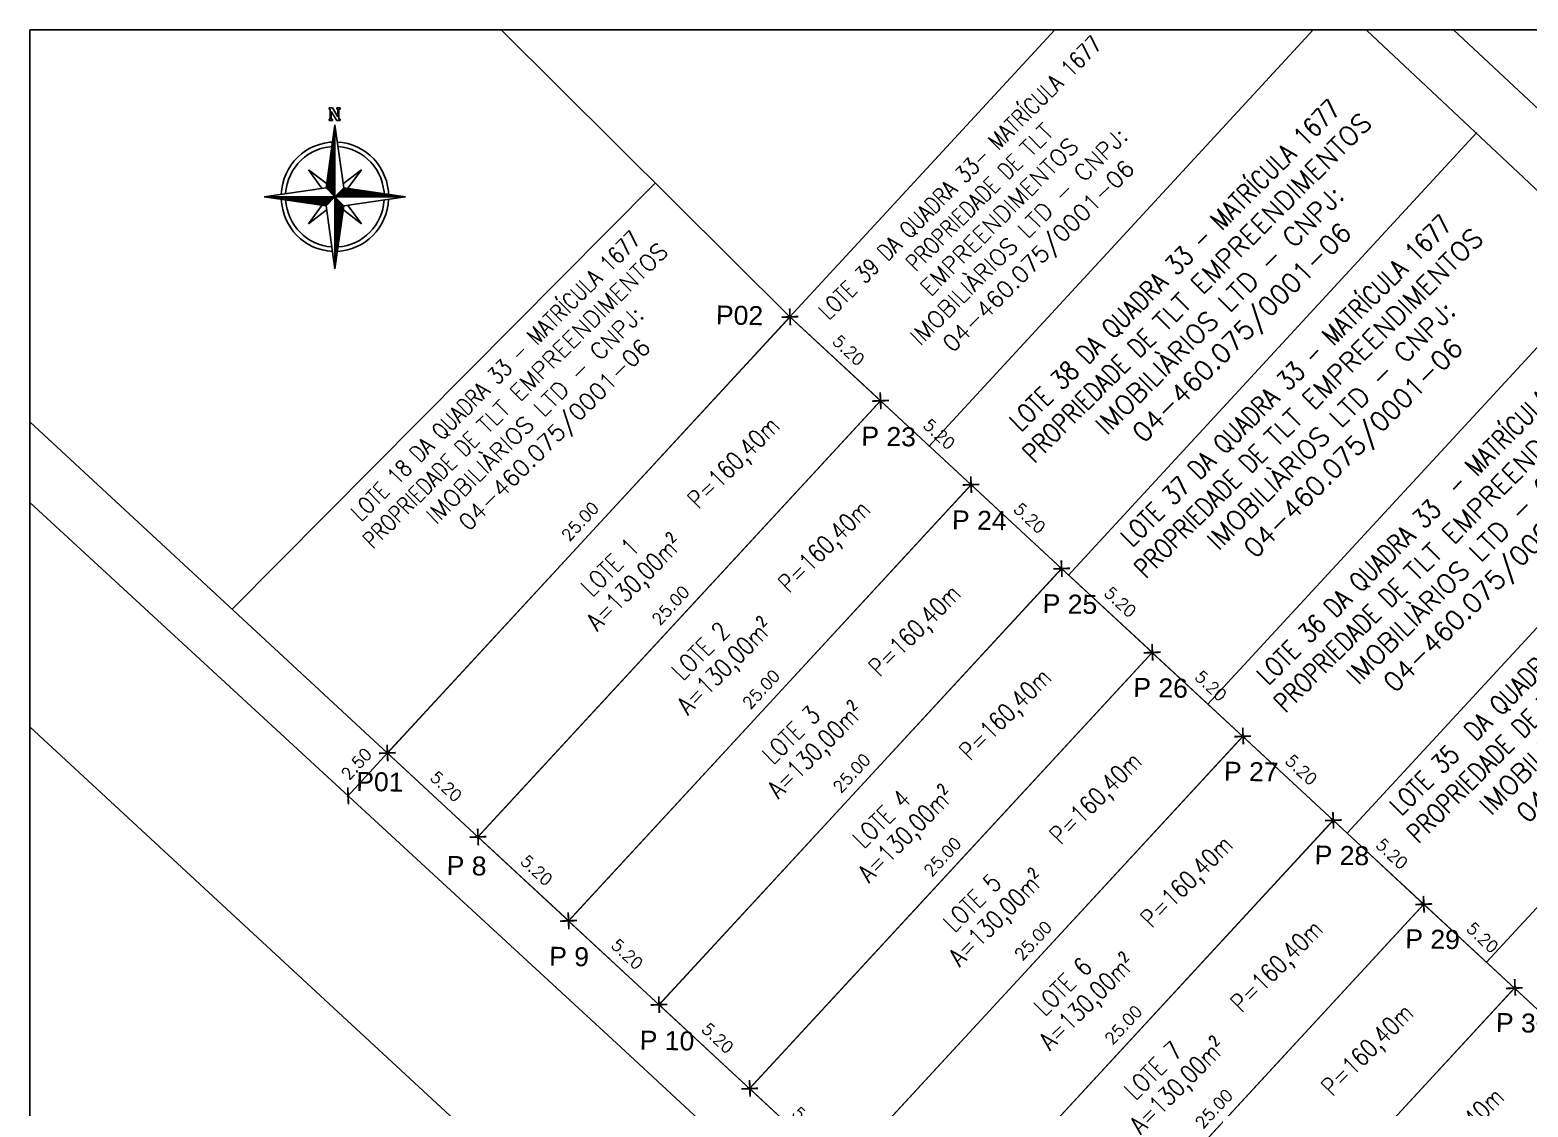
# Model space of a CAD drawing. Header units: millimetres. Extents: x 3076 to 3201, y 1450 to 1555.
# Drawn here: x 3075.7 to 3138.8, y 1510.1 to 1555.5 of the extents above; entities that cross this region are included whole.
import ezdxf
from ezdxf.enums import TextEntityAlignment as Align

# ---------------------------------------------------------------- set-up
doc = ezdxf.new("R2010")
doc.units = ezdxf.units.MM
doc.layers.get('Defpoints').update_dxf_attribs({"color": 250, "true_color": 0x323232})
for name, color, linetype in [('AMARELO', 2, 'Continuous'), ('CINZA', 8, 'Continuous'), ('COD_PONTO', 7, 'Continuous'), ('cotas', 4, 'Continuous'), ('MAGENTA', 6, 'Continuous'), ('MEIO FIO', 8, 'Continuous'), ('QD_LOTE', 1, 'Continuous')]:
    doc.layers.add(name, color=color, linetype=linetype)
doc.layers.add('PONTOS', color=7, linetype='Continuous', lineweight=0)
doc.styles.add('arcad1', font='romans.shx')
doc.styles.add('COTA250', font='ROMANS.SHX', dxfattribs={"height": 0.5})
doc.styles.get("Standard").update_dxf_attribs({"font": 'arial.ttf'})
doc.dimstyles.new('COTA250', dxfattribs={"dimtxt": 0.5, "dimasz": 0.5, "dimexe": 0.05, "dimexo": 0.95, "dimgap": 0.4, "dimtad": 1, "dimzin": 4, "dimdsep": 46, "dimtxsty": 'COTA250', "dimblk": 'ARCHTICK', "dimcen": -0.1, "dimdle": 0.05, "dimse1": 1, "dimse2": 1, "dimclrd": 8, "dimclre": 3, "dimclrt": 2, "dimadec": 0, "dimazin": 0, "dimtfac": 1, "dimtix": 1, "dimtmove": 2, "dimatfit": 3, "dimldrblk": 'ARCHTICK', "dimfxl": 1, "dimtvp": 0.125, "dimtolj": 1, "dimtzin": 4, "dimarcsym": 0})

# ---------------------------------------------------------------- blocks, each defined once
blk = doc.blocks.new('_ArchTick')
at = {"color": 0, "linetype": 'ByBlock', "const_width": 0.15}
blk.add_lwpolyline([(-0.5, -0.5), (0.5, 0.5)], dxfattribs=at)
blk = doc.blocks.new('*D119')
at = {"layer": 'cotas', "color": 8, "lineweight": -2, "transparency": 16777216}
blk.add_line((3090.751, 1525.087), (3094.639, 1521.485), dxfattribs=at)
at = {"layer": 'Defpoints', "color": 0, "transparency": 16777216}
for p in [(3090.787, 1525.053), (3094.603, 1521.519), (3094.603, 1521.519)]:
    blk.add_point(p, dxfattribs=at)
at = {"layer": 'cotas', "color": 8, "lineweight": -2, "transparency": 16777216, "xscale": 0.5, "yscale": 0.5, "zscale": 0.5}
for p, rotation in [((3090.787, 1525.053), 137.1981302865705), ((3094.603, 1521.519), 317.1981302865705)]:
    blk.add_blockref('_ArchTick', p, dxfattribs=dict(at, rotation=rotation))
at = {"layer": 'cotas', "color": 2, "transparency": 16777216, "insert": (3093.137, 1523.763), "char_height": 0.5, "attachment_point": 5, "rotation": 317.19813, "style": 'COTA250'}
blk.add_mtext('\\A1; 5.20', dxfattribs=at)
blk = doc.blocks.new('*D156')
at = {"layer": 'cotas', "color": 8, "lineweight": -2, "transparency": 16777216}
blk.add_line((3090.753, 1525.016), (3107.784, 1543.455), dxfattribs=at)
at = {"layer": 'Defpoints', "color": 0, "transparency": 16777216}
for p in [(3107.75, 1543.418), (3107.75, 1543.418), (3090.787, 1525.053)]:
    blk.add_point(p, dxfattribs=at)
at = {"layer": 'cotas', "color": 8, "lineweight": -2, "transparency": 16777216, "xscale": 0.5, "yscale": 0.5, "zscale": 0.5}
for p, rotation in [((3107.75, 1543.418), 47.27407747651922), ((3090.787, 1525.053), 227.2740774765193)]:
    blk.add_blockref('_ArchTick', p, dxfattribs=dict(at, rotation=rotation))
at = {"layer": 'cotas', "color": 2, "transparency": 16777216, "insert": (3098.791, 1534.676), "char_height": 0.5, "attachment_point": 5, "rotation": 47.27408, "style": 'COTA250'}
blk.add_mtext('\\A1; 25.00', dxfattribs=at)
blk = doc.blocks.new('*D157')
at = {"layer": 'cotas', "color": 8, "lineweight": -2, "transparency": 16777216}
blk.add_line((3094.569, 1521.483), (3111.599, 1539.921), dxfattribs=at)
at = {"layer": 'Defpoints', "color": 0, "transparency": 16777216}
for p in [(3111.565, 1539.885), (3111.565, 1539.885), (3094.603, 1521.519)]:
    blk.add_point(p, dxfattribs=at)
at = {"layer": 'cotas', "color": 8, "lineweight": -2, "transparency": 16777216, "xscale": 0.5, "yscale": 0.5, "zscale": 0.5}
for p, rotation in [((3111.565, 1539.885), 47.27451773827474), ((3094.603, 1521.519), 227.2745177382747)]:
    blk.add_blockref('_ArchTick', p, dxfattribs=dict(at, rotation=rotation))
at = {"layer": 'cotas', "color": 2, "transparency": 16777216, "insert": (3102.606, 1531.143), "char_height": 0.5, "attachment_point": 5, "rotation": 47.27452, "style": 'COTA250'}
blk.add_mtext('\\A1; 25.00', dxfattribs=at)
blk = doc.blocks.new('*D158')
at = {"layer": 'cotas', "color": 8, "lineweight": -2, "transparency": 16777216}
blk.add_line((3098.384, 1517.949), (3115.414, 1536.388), dxfattribs=at)
at = {"layer": 'Defpoints', "color": 0, "transparency": 16777216}
for p in [(3115.38, 1536.351), (3115.38, 1536.351), (3098.418, 1517.986, -0.281)]:
    blk.add_point(p, dxfattribs=at)
at = {"layer": 'cotas', "color": 8, "lineweight": -2, "transparency": 16777216, "xscale": 0.5, "yscale": 0.5, "zscale": 0.5}
for p, rotation in [((3115.38, 1536.351), 47.27451773905912), ((3098.418, 1517.986), 227.2745177390592)]:
    blk.add_blockref('_ArchTick', p, dxfattribs=dict(at, rotation=rotation))
at = {"layer": 'cotas', "color": 2, "transparency": 16777216, "insert": (3106.421, 1527.61), "char_height": 0.5, "attachment_point": 5, "rotation": 47.27452, "style": 'COTA250'}
blk.add_mtext('\\A1; 25.00', dxfattribs=at)
blk = doc.blocks.new('*D106')
at = {"layer": 'cotas', "color": 8, "lineweight": -2, "transparency": 16777216}
blk.add_line((3094.566, 1521.553), (3098.455, 1517.952), dxfattribs=at)
at = {"layer": 'Defpoints', "color": 0, "transparency": 16777216}
for p in [(3094.603, 1521.519), (3098.418, 1517.986, -0.281), (3098.418, 1517.986)]:
    blk.add_point(p, dxfattribs=at)
at = {"layer": 'cotas', "color": 8, "lineweight": -2, "transparency": 16777216, "xscale": 0.5, "yscale": 0.5, "zscale": 0.5}
for p, rotation in [((3094.603, 1521.519), 137.1981302917409), ((3098.418, 1517.986), 317.1981302917409)]:
    blk.add_blockref('_ArchTick', p, dxfattribs=dict(at, rotation=rotation))
at = {"layer": 'cotas', "color": 2, "transparency": 16777216, "insert": (3096.952, 1520.23), "char_height": 0.5, "attachment_point": 5, "rotation": 317.19813, "style": 'COTA250'}
blk.add_mtext('\\A1; 5.20', dxfattribs=at)
blk = doc.blocks.new('*D159')
at = {"layer": 'cotas', "color": 8, "lineweight": -2, "transparency": 16777216}
blk.add_line((3098.381, 1518.02), (3102.27, 1514.419), dxfattribs=at)
at = {"layer": 'Defpoints', "color": 0, "transparency": 16777216}
for p in [(3098.418, 1517.986, -0.281), (3102.233, 1514.453), (3102.243, 1514.463)]:
    blk.add_point(p, dxfattribs=at)
at = {"layer": 'cotas', "color": 8, "lineweight": -2, "transparency": 16777216, "xscale": 0.5, "yscale": 0.5, "zscale": 0.5}
for p, rotation in [((3098.418, 1517.986), 137.1981302917409), ((3102.233, 1514.453), 317.1981302917409)]:
    blk.add_blockref('_ArchTick', p, dxfattribs=dict(at, rotation=rotation))
at = {"layer": 'cotas', "color": 2, "transparency": 16777216, "insert": (3100.767, 1516.696), "char_height": 0.5, "attachment_point": 5, "rotation": 317.19813, "style": 'COTA250'}
blk.add_mtext('\\A1; 5.20', dxfattribs=at)
blk = doc.blocks.new('*D160')
at = {"layer": 'cotas', "color": 8, "lineweight": -2, "transparency": 16777216}
blk.add_line((3102.196, 1514.487), (3106.085, 1510.886), dxfattribs=at)
at = {"layer": 'Defpoints', "color": 0, "transparency": 16777216}
for p in [(3102.243, 1514.463), (3106.048, 1510.92), (3106.063, 1510.935)]:
    blk.add_point(p, dxfattribs=at)
at = {"layer": 'cotas', "color": 8, "lineweight": -2, "transparency": 16777216, "xscale": 0.5, "yscale": 0.5, "zscale": 0.5}
for p, rotation in [((3102.233, 1514.453), 137.1981302917409), ((3106.048, 1510.92), 317.1981302917409)]:
    blk.add_blockref('_ArchTick', p, dxfattribs=dict(at, rotation=rotation))
at = {"layer": 'cotas', "color": 2, "transparency": 16777216, "insert": (3104.582, 1513.163), "char_height": 0.5, "attachment_point": 5, "rotation": 317.19813, "style": 'COTA250'}
blk.add_mtext('\\A1; 5.20', dxfattribs=at)
blk = doc.blocks.new('*D161')
at = {"layer": 'cotas', "color": 8, "lineweight": -2, "transparency": 16777216}
blk.add_line((3106.012, 1510.954), (3109.9, 1507.353), dxfattribs=at)
at = {"layer": 'Defpoints', "color": 0, "transparency": 16777216}
for p in [(3106.063, 1510.935), (3109.864, 1507.387), (3109.883, 1507.407)]:
    blk.add_point(p, dxfattribs=at)
at = {"layer": 'cotas', "color": 8, "lineweight": -2, "transparency": 16777216, "xscale": 0.5, "yscale": 0.5, "zscale": 0.5}
for p, rotation in [((3106.048, 1510.92), 137.1981302917409), ((3109.864, 1507.387), 317.1981302917409)]:
    blk.add_blockref('_ArchTick', p, dxfattribs=dict(at, rotation=rotation))
at = {"layer": 'cotas', "color": 2, "transparency": 16777216, "insert": (3108.398, 1509.63), "char_height": 0.5, "attachment_point": 5, "rotation": 317.19813, "style": 'COTA250'}
blk.add_mtext('\\A1; 5.20', dxfattribs=at)
blk = doc.blocks.new('*D107')
at = {"layer": 'cotas', "color": 8, "lineweight": -2, "transparency": 16777216}
blk.add_line((3102.199, 1514.416), (3119.229, 1532.855), dxfattribs=at)
at = {"layer": 'Defpoints', "color": 0, "transparency": 16777216}
for p in [(3119.195, 1532.818), (3119.195, 1532.818), (3102.233, 1514.453, -0.281)]:
    blk.add_point(p, dxfattribs=at)
at = {"layer": 'cotas', "color": 8, "lineweight": -2, "transparency": 16777216, "xscale": 0.5, "yscale": 0.5, "zscale": 0.5}
for p, rotation in [((3119.195, 1532.818), 47.27451773905912), ((3102.233, 1514.453), 227.2745177390592)]:
    blk.add_blockref('_ArchTick', p, dxfattribs=dict(at, rotation=rotation))
at = {"layer": 'cotas', "color": 2, "transparency": 16777216, "insert": (3110.237, 1524.077), "char_height": 0.5, "attachment_point": 5, "rotation": 47.27452, "style": 'COTA250'}
blk.add_mtext('\\A1; 25.00', dxfattribs=at)
blk = doc.blocks.new('*D108')
at = {"layer": 'cotas', "color": 8, "lineweight": -2, "transparency": 16777216}
blk.add_line((3106.024, 1510.893), (3123.054, 1529.332), dxfattribs=at)
at = {"layer": 'Defpoints', "color": 0, "transparency": 16777216}
for p in [(3123.02, 1529.295), (3123.02, 1529.295), (3106.058, 1510.93, -0.281)]:
    blk.add_point(p, dxfattribs=at)
at = {"layer": 'cotas', "color": 8, "lineweight": -2, "transparency": 16777216, "xscale": 0.5, "yscale": 0.5, "zscale": 0.5}
for p, rotation in [((3123.02, 1529.295), 47.27451773905912), ((3106.058, 1510.93), 227.2745177390592)]:
    blk.add_blockref('_ArchTick', p, dxfattribs=dict(at, rotation=rotation))
at = {"layer": 'cotas', "color": 2, "transparency": 16777216, "insert": (3114.061, 1520.554), "char_height": 0.5, "attachment_point": 5, "rotation": 47.27452, "style": 'COTA250'}
blk.add_mtext('\\A1; 25.00', dxfattribs=at)
blk = doc.blocks.new('*D109')
at = {"layer": 'cotas', "color": 8, "lineweight": -2, "transparency": 16777216}
blk.add_line((3109.844, 1507.365), (3126.874, 1525.804), dxfattribs=at)
at = {"layer": 'Defpoints', "color": 0, "transparency": 16777216}
for p in [(3126.84, 1525.767), (3126.84, 1525.767), (3109.878, 1507.402, -0.281)]:
    blk.add_point(p, dxfattribs=at)
at = {"layer": 'cotas', "color": 8, "lineweight": -2, "transparency": 16777216, "xscale": 0.5, "yscale": 0.5, "zscale": 0.5}
for p, rotation in [((3126.84, 1525.767), 47.27451773905912), ((3109.878, 1507.402), 227.2745177390592)]:
    blk.add_blockref('_ArchTick', p, dxfattribs=dict(at, rotation=rotation))
at = {"layer": 'cotas', "color": 2, "transparency": 16777216, "insert": (3117.881, 1517.025), "char_height": 0.5, "attachment_point": 5, "rotation": 47.27452, "style": 'COTA250'}
blk.add_mtext('\\A1; 25.00', dxfattribs=at)
blk = doc.blocks.new('*D110')
at = {"layer": 'cotas', "color": 8, "lineweight": -2, "transparency": 16777216}
blk.add_line((3113.645, 1503.817), (3130.675, 1522.255), dxfattribs=at)
at = {"layer": 'Defpoints', "color": 0, "transparency": 16777216}
for p in [(3130.641, 1522.219), (3130.641, 1522.219), (3113.679, 1503.853, -0.281)]:
    blk.add_point(p, dxfattribs=at)
at = {"layer": 'cotas', "color": 8, "lineweight": -2, "transparency": 16777216, "xscale": 0.5, "yscale": 0.5, "zscale": 0.5}
for p, rotation in [((3130.641, 1522.219), 47.27451773905912), ((3113.679, 1503.853), 227.2745177390592)]:
    blk.add_blockref('_ArchTick', p, dxfattribs=dict(at, rotation=rotation))
at = {"layer": 'cotas', "color": 2, "transparency": 16777216, "insert": (3121.683, 1513.477), "char_height": 0.5, "attachment_point": 5, "rotation": 47.27452, "style": 'COTA250'}
blk.add_mtext('\\A1; 25.00', dxfattribs=at)
blk = doc.blocks.new('*D111')
at = {"layer": 'cotas', "color": 8, "lineweight": -2, "transparency": 16777216}
blk.add_line((3117.46, 1500.283), (3134.49, 1518.722), dxfattribs=at)
at = {"layer": 'Defpoints', "color": 0, "transparency": 16777216}
for p in [(3134.456, 1518.685), (3134.456, 1518.685), (3117.494, 1500.32, -0.281)]:
    blk.add_point(p, dxfattribs=at)
at = {"layer": 'cotas', "color": 8, "lineweight": -2, "transparency": 16777216, "xscale": 0.5, "yscale": 0.5, "zscale": 0.5}
for p, rotation in [((3134.456, 1518.685), 47.27451773905912), ((3117.494, 1500.32), 227.2745177390592)]:
    blk.add_blockref('_ArchTick', p, dxfattribs=dict(at, rotation=rotation))
at = {"layer": 'cotas', "color": 2, "transparency": 16777216, "insert": (3125.498, 1509.944), "char_height": 0.5, "attachment_point": 5, "rotation": 47.27452, "style": 'COTA250'}
blk.add_mtext('\\A1; 25.00', dxfattribs=at)
blk = doc.blocks.new('*D112')
at = {"layer": 'cotas', "color": 8, "lineweight": -2, "transparency": 16777216}
blk.add_line((3121.304, 1496.781), (3138.334, 1515.219), dxfattribs=at)
at = {"layer": 'Defpoints', "color": 0, "transparency": 16777216}
for p in [(3138.3, 1515.183), (3138.3, 1515.183), (3121.338, 1496.817, -0.281)]:
    blk.add_point(p, dxfattribs=at)
at = {"layer": 'cotas', "color": 8, "lineweight": -2, "transparency": 16777216, "xscale": 0.5, "yscale": 0.5, "zscale": 0.5}
for p, rotation in [((3138.3, 1515.183), 47.27451773905912), ((3121.338, 1496.817), 227.2745177390592)]:
    blk.add_blockref('_ArchTick', p, dxfattribs=dict(at, rotation=rotation))
at = {"layer": 'cotas', "color": 2, "transparency": 16777216, "insert": (3129.341, 1506.441), "char_height": 0.5, "attachment_point": 5, "rotation": 47.27452, "style": 'COTA250'}
blk.add_mtext('\\A1; 25.00', dxfattribs=at)
blk = doc.blocks.new('*D113')
at = {"layer": 'cotas', "color": 8, "lineweight": -2, "transparency": 16777216}
blk.add_line((3125.124, 1493.253), (3142.154, 1511.691), dxfattribs=at)
at = {"layer": 'Defpoints', "color": 0, "transparency": 16777216}
for p in [(3142.12, 1511.655), (3142.12, 1511.655), (3125.158, 1493.289, -0.281)]:
    blk.add_point(p, dxfattribs=at)
at = {"layer": 'cotas', "color": 8, "lineweight": -2, "transparency": 16777216, "xscale": 0.5, "yscale": 0.5, "zscale": 0.5}
for p, rotation in [((3142.12, 1511.655), 47.27451773905912), ((3125.158, 1493.289), 227.2745177390592)]:
    blk.add_blockref('_ArchTick', p, dxfattribs=dict(at, rotation=rotation))
at = {"layer": 'cotas', "color": 2, "transparency": 16777216, "insert": (3133.161, 1502.913), "char_height": 0.5, "attachment_point": 5, "rotation": 47.27452, "style": 'COTA250'}
blk.add_mtext('\\A1; 25.00', dxfattribs=at)
blk = doc.blocks.new('*D173')
at = {"layer": 'cotas', "color": 8, "lineweight": -2, "transparency": 16777216}
blk.add_line((3107.713, 1543.452), (3111.601, 1539.851), dxfattribs=at)
at = {"layer": 'Defpoints', "color": 0, "transparency": 16777216}
for p in [(3107.75, 1543.418, 0.314), (3111.565, 1539.885), (3111.565, 1539.885)]:
    blk.add_point(p, dxfattribs=at)
at = {"layer": 'cotas', "color": 8, "lineweight": -2, "transparency": 16777216, "xscale": 0.5, "yscale": 0.5, "zscale": 0.5}
for p, rotation in [((3107.75, 1543.418), 137.1981300596656), ((3111.565, 1539.885), 317.1981300596657)]:
    blk.add_blockref('_ArchTick', p, dxfattribs=dict(at, rotation=rotation))
at = {"layer": 'cotas', "color": 2, "transparency": 16777216, "insert": (3110.099, 1542.128), "char_height": 0.5, "attachment_point": 5, "rotation": 317.19813, "style": 'COTA250'}
blk.add_mtext('\\A1; 5.20', dxfattribs=at)
blk = doc.blocks.new('*D174')
at = {"layer": 'cotas', "color": 8, "lineweight": -2, "transparency": 16777216}
blk.add_line((3111.528, 1539.919), (3115.417, 1536.318), dxfattribs=at)
at = {"layer": 'Defpoints', "color": 0, "transparency": 16777216}
for p in [(3111.565, 1539.885), (3115.38, 1536.351), (3115.38, 1536.351)]:
    blk.add_point(p, dxfattribs=at)
at = {"layer": 'cotas', "color": 8, "lineweight": -2, "transparency": 16777216, "xscale": 0.5, "yscale": 0.5, "zscale": 0.5}
for p, rotation in [((3111.565, 1539.885), 137.1981300308988), ((3115.38, 1536.351), 317.1981300308988)]:
    blk.add_blockref('_ArchTick', p, dxfattribs=dict(at, rotation=rotation))
at = {"layer": 'cotas', "color": 2, "transparency": 16777216, "insert": (3113.914, 1538.595), "char_height": 0.5, "attachment_point": 5, "rotation": 317.19813, "style": 'COTA250'}
blk.add_mtext('\\A1; 5.20', dxfattribs=at)
blk = doc.blocks.new('*D175')
at = {"layer": 'cotas', "color": 8, "lineweight": -2, "transparency": 16777216}
blk.add_line((3115.343, 1536.385), (3119.232, 1532.784), dxfattribs=at)
at = {"layer": 'Defpoints', "color": 0, "transparency": 16777216}
for p in [(3115.38, 1536.351), (3119.195, 1532.818), (3119.195, 1532.818)]:
    blk.add_point(p, dxfattribs=at)
at = {"layer": 'cotas', "color": 8, "lineweight": -2, "transparency": 16777216, "xscale": 0.5, "yscale": 0.5, "zscale": 0.5}
for p, rotation in [((3115.38, 1536.351), 137.1981300308988), ((3119.195, 1532.818), 317.1981300308988)]:
    blk.add_blockref('_ArchTick', p, dxfattribs=dict(at, rotation=rotation))
at = {"layer": 'cotas', "color": 2, "transparency": 16777216, "insert": (3117.729, 1535.062), "char_height": 0.5, "attachment_point": 5, "rotation": 317.19813, "style": 'COTA250'}
blk.add_mtext('\\A1; 5.20', dxfattribs=at)
blk = doc.blocks.new('*D176')
at = {"layer": 'cotas', "color": 8, "lineweight": -2, "transparency": 16777216}
blk.add_line((3119.159, 1532.852), (3123.047, 1529.251), dxfattribs=at)
at = {"layer": 'Defpoints', "color": 0, "transparency": 16777216}
for p in [(3119.195, 1532.818), (3123.011, 1529.285), (3123.011, 1529.285)]:
    blk.add_point(p, dxfattribs=at)
at = {"layer": 'cotas', "color": 8, "lineweight": -2, "transparency": 16777216, "xscale": 0.5, "yscale": 0.5, "zscale": 0.5}
for p, rotation in [((3119.195, 1532.818), 137.1981300308988), ((3123.011, 1529.285), 317.1981300308988)]:
    blk.add_blockref('_ArchTick', p, dxfattribs=dict(at, rotation=rotation))
at = {"layer": 'cotas', "color": 2, "transparency": 16777216, "insert": (3121.545, 1531.529), "char_height": 0.5, "attachment_point": 5, "rotation": 317.19813, "style": 'COTA250'}
blk.add_mtext('\\A1; 5.20', dxfattribs=at)
blk = doc.blocks.new('*D177')
at = {"layer": 'cotas', "color": 8, "lineweight": -2, "transparency": 16777216}
blk.add_line((3122.974, 1529.319), (3126.863, 1525.718), dxfattribs=at)
at = {"layer": 'Defpoints', "color": 0, "transparency": 16777216}
for p in [(3123.011, 1529.285), (3126.826, 1525.752), (3126.826, 1525.752)]:
    blk.add_point(p, dxfattribs=at)
at = {"layer": 'cotas', "color": 8, "lineweight": -2, "transparency": 16777216, "xscale": 0.5, "yscale": 0.5, "zscale": 0.5}
for p, rotation in [((3123.011, 1529.285), 137.1981300308988), ((3126.826, 1525.752), 317.1981300308988)]:
    blk.add_blockref('_ArchTick', p, dxfattribs=dict(at, rotation=rotation))
at = {"layer": 'cotas', "color": 2, "transparency": 16777216, "insert": (3125.36, 1527.995), "char_height": 0.5, "attachment_point": 5, "rotation": 317.19813, "style": 'COTA250'}
blk.add_mtext('\\A1; 5.20', dxfattribs=at)
blk = doc.blocks.new('*D178')
at = {"layer": 'cotas', "color": 8, "lineweight": -2, "transparency": 16777216}
blk.add_line((3126.789, 1525.786), (3130.678, 1522.185), dxfattribs=at)
at = {"layer": 'Defpoints', "color": 0, "transparency": 16777216}
for p in [(3126.826, 1525.752), (3130.641, 1522.219), (3130.641, 1522.219)]:
    blk.add_point(p, dxfattribs=at)
at = {"layer": 'cotas', "color": 8, "lineweight": -2, "transparency": 16777216, "xscale": 0.5, "yscale": 0.5, "zscale": 0.5}
for p, rotation in [((3126.826, 1525.752), 137.1981300308988), ((3130.641, 1522.219), 317.1981300308988)]:
    blk.add_blockref('_ArchTick', p, dxfattribs=dict(at, rotation=rotation))
at = {"layer": 'cotas', "color": 2, "transparency": 16777216, "insert": (3129.175, 1524.462), "char_height": 0.5, "attachment_point": 5, "rotation": 317.19813, "style": 'COTA250'}
blk.add_mtext('\\A1; 5.20', dxfattribs=at)
blk = doc.blocks.new('*D179')
at = {"layer": 'cotas', "color": 8, "lineweight": -2, "transparency": 16777216}
blk.add_line((3130.604, 1522.253), (3134.493, 1518.651), dxfattribs=at)
at = {"layer": 'Defpoints', "color": 0, "transparency": 16777216}
for p in [(3130.641, 1522.219), (3134.456, 1518.685), (3134.456, 1518.685)]:
    blk.add_point(p, dxfattribs=at)
at = {"layer": 'cotas', "color": 8, "lineweight": -2, "transparency": 16777216, "xscale": 0.5, "yscale": 0.5, "zscale": 0.5}
for p, rotation in [((3130.641, 1522.219), 137.1981300308988), ((3134.456, 1518.685), 317.1981300308988)]:
    blk.add_blockref('_ArchTick', p, dxfattribs=dict(at, rotation=rotation))
at = {"layer": 'cotas', "color": 2, "transparency": 16777216, "insert": (3132.99, 1520.929), "char_height": 0.5, "attachment_point": 5, "rotation": 317.19813, "style": 'COTA250'}
blk.add_mtext('\\A1; 5.20', dxfattribs=at)
blk = doc.blocks.new('*D180')
at = {"layer": 'cotas', "color": 8, "lineweight": -2, "transparency": 16777216}
blk.add_line((3134.42, 1518.719), (3138.308, 1515.118), dxfattribs=at)
at = {"layer": 'Defpoints', "color": 0, "transparency": 16777216}
for p in [(3134.456, 1518.685), (3138.272, 1515.152), (3138.272, 1515.152)]:
    blk.add_point(p, dxfattribs=at)
at = {"layer": 'cotas', "color": 8, "lineweight": -2, "transparency": 16777216, "xscale": 0.5, "yscale": 0.5, "zscale": 0.5}
for p, rotation in [((3134.456, 1518.685), 137.1981300308988), ((3138.272, 1515.152), 317.1981300308988)]:
    blk.add_blockref('_ArchTick', p, dxfattribs=dict(at, rotation=rotation))
at = {"layer": 'cotas', "color": 2, "transparency": 16777216, "insert": (3136.806, 1517.396), "char_height": 0.5, "attachment_point": 5, "rotation": 317.19813, "style": 'COTA250'}
blk.add_mtext('\\A1; 5.20', dxfattribs=at)
blk = doc.blocks.new('*D181')
at = {"layer": 'cotas', "color": 8, "lineweight": -2, "transparency": 16777216}
blk.add_line((3138.235, 1515.186), (3142.124, 1511.585), dxfattribs=at)
at = {"layer": 'Defpoints', "color": 0, "transparency": 16777216}
for p in [(3138.272, 1515.152), (3142.087, 1511.619), (3142.087, 1511.619)]:
    blk.add_point(p, dxfattribs=at)
at = {"layer": 'cotas', "color": 8, "lineweight": -2, "transparency": 16777216, "xscale": 0.5, "yscale": 0.5, "zscale": 0.5}
for p, rotation in [((3138.272, 1515.152), 137.1981300308988), ((3142.087, 1511.619), 317.1981300308988)]:
    blk.add_blockref('_ArchTick', p, dxfattribs=dict(at, rotation=rotation))
at = {"layer": 'cotas', "color": 2, "transparency": 16777216, "insert": (3140.621, 1513.862), "char_height": 0.5, "attachment_point": 5, "rotation": 317.19813, "style": 'COTA250'}
blk.add_mtext('\\A1; 5.20', dxfattribs=at)
blk = doc.blocks.new('*D150')
at = {"layer": 'cotas', "color": 8, "lineweight": -2, "transparency": 16777216}
blk.add_line((3090.821, 1525.089), (3089.096, 1523.213), dxfattribs=at)
at = {"layer": 'Defpoints', "color": 0, "transparency": 16777216}
for p in [(3090.787, 1525.053), (3089.13, 1523.25, -0.962), (3089.13, 1523.25)]:
    blk.add_point(p, dxfattribs=at)
at = {"layer": 'cotas', "color": 8, "lineweight": -2, "transparency": 16777216, "xscale": 0.5, "yscale": 0.5, "zscale": 0.5}
for p, rotation in [((3090.787, 1525.053), 47.40455623548223), ((3089.13, 1523.25), 227.4045562354823)]:
    blk.add_blockref('_ArchTick', p, dxfattribs=dict(at, rotation=rotation))
at = {"layer": 'cotas', "color": 2, "transparency": 16777216, "insert": (3089.48, 1524.591), "char_height": 0.5, "attachment_point": 5, "rotation": 47.40456, "style": 'COTA250'}
blk.add_mtext('\\A1;2.50', dxfattribs=at)

msp = doc.modelspace()

# ---------------------------------------------------------------- linework, layer by layer
at = {"layer": 'CINZA'}
for p, q in [((3107.75, 1543.418, 0.314), (3095.582, 1555.5, 0.314)), ((3118.908, 1555.5, 0.314), (3107.75, 1543.418, 0.314)), ((3129.799, 1555.5, 0.314), (3113.594, 1537.954, 0.314)), ((3136.695, 1551.176, 0.314), (3119.471, 1532.527, 0.314)), ((3102.073, 1549.055, 0.314), (3084.25, 1531.106, 0.314)), ((3142.528, 1545.701, 0.314), (3125.348, 1527.099, 0.314)), ((3148.362, 1540.226, 0.314), (3131.228, 1521.675, 0.314)), ((3075.725, 1539.002), (3090.787, 1525.053)), ((3075.725, 1535.598, -1.004), (3100.621, 1512.666, -0.926)), ((3154.195, 1534.75, 0.314), (3137.101, 1516.243, 0.314)), ((3128.198, 1477.631, -0.592), (3075.725, 1526.151, -0.921)), ((3100.621, 1512.666, -0.926), (3128.013, 1487.301, -0.76))]:
    msp.add_line(p, q, dxfattribs=at)
at = {"layer": 'MAGENTA'}
for p, q in [((3088.327, 1552.215), (3088.467, 1552.215)), ((3088.327, 1552.168), (3088.327, 1552.215)), ((3088.374, 1552.168), (3088.327, 1552.168)), ((3088.327, 1551.742), (3088.374, 1551.742)), ((3088.328, 1551.695), (3088.327, 1551.742)), ((3088.467, 1551.695), (3088.328, 1551.695)), ((3088.374, 1551.742), (3088.374, 1552.168)), ((3088.653, 1551.695), (3088.42, 1552.073)), ((3088.42, 1552.073), (3088.421, 1551.742)), ((3088.421, 1551.742), (3088.467, 1551.742)), ((3088.467, 1552.215), (3088.699, 1551.837)), ((3088.467, 1551.742), (3088.467, 1551.695)), ((3088.653, 1552.215), (3088.792, 1552.216)), ((3088.653, 1552.168), (3088.653, 1552.215)), ((3088.699, 1552.168), (3088.653, 1552.168)), ((3088.793, 1551.695), (3088.653, 1551.695)), ((3088.699, 1551.837), (3088.699, 1552.168)), ((3088.792, 1552.168), (3088.746, 1552.168)), ((3088.746, 1552.168), (3088.746, 1551.742)), ((3088.746, 1551.742), (3088.793, 1551.742)), ((3088.792, 1552.216), (3088.792, 1552.168)), ((3088.793, 1551.742), (3088.793, 1551.695)), ((3088.201, 1548.855), (3088.572, 1551.506)), ((3088.572, 1551.506), (3088.575, 1545.448)), ((3088.572, 1551.506), (3088.945, 1548.856)), ((3088.41, 1550.347), (3088.573, 1550.347)), ((3088.419, 1550.408), (3088.573, 1550.408)), ((3088.427, 1550.468), (3088.573, 1550.468)), ((3088.436, 1550.529), (3088.573, 1550.529)), ((3088.444, 1550.589), (3088.573, 1550.589)), ((3088.453, 1550.65), (3088.573, 1550.65)), ((3088.461, 1550.711), (3088.573, 1550.711)), ((3088.47, 1550.771), (3088.573, 1550.771)), ((3088.478, 1550.832), (3088.573, 1550.832)), ((3088.487, 1550.892), (3088.573, 1550.892)), ((3088.495, 1550.953), (3088.573, 1550.953)), ((3088.325, 1549.741), (3088.573, 1549.741)), ((3088.334, 1549.802), (3088.573, 1549.802)), ((3088.342, 1549.862), (3088.573, 1549.863)), ((3088.351, 1549.923), (3088.573, 1549.923)), ((3088.359, 1549.984), (3088.573, 1549.984)), ((3088.368, 1550.044), (3088.573, 1550.044)), ((3088.376, 1550.105), (3088.573, 1550.105)), ((3088.385, 1550.165), (3088.573, 1550.165)), ((3088.393, 1550.226), (3088.573, 1550.226)), ((3088.402, 1550.286), (3088.573, 1550.287)), ((3087.457, 1549.612), (3088.201, 1549.045)), ((3088.015, 1548.855), (3087.457, 1549.612)), ((3088.232, 1549.075), (3088.573, 1549.075)), ((3088.241, 1549.136), (3088.573, 1549.136)), ((3088.249, 1549.196), (3088.573, 1549.196)), ((3088.258, 1549.257), (3088.573, 1549.257)), ((3088.266, 1549.317), (3088.573, 1549.317)), ((3088.275, 1549.378), (3088.573, 1549.378)), ((3088.283, 1549.438), (3088.573, 1549.439)), ((3088.292, 1549.499), (3088.573, 1549.499)), ((3088.3, 1549.56), (3088.573, 1549.56)), ((3088.309, 1549.62), (3088.573, 1549.62)), ((3088.317, 1549.681), (3088.573, 1549.681)), ((3088.945, 1549.045), (3089.689, 1549.613)), ((3089.689, 1549.613), (3089.131, 1548.856)), ((3085.597, 1548.476), (3088.201, 1548.855)), ((3085.597, 1548.476), (3088.574, 1548.477)), ((3088.202, 1548.098), (3085.597, 1548.476)), ((3086.022, 1548.414), (3086.022, 1548.476)), ((3086.081, 1548.406), (3086.081, 1548.476)), ((3086.141, 1548.397), (3086.141, 1548.476)), ((3086.2, 1548.388), (3086.2, 1548.476)), ((3086.26, 1548.38), (3086.26, 1548.476)), ((3086.319, 1548.371), (3086.319, 1548.476)), ((3086.379, 1548.363), (3086.379, 1548.476)), ((3086.438, 1548.354), (3086.438, 1548.476)), ((3086.498, 1548.345), (3086.498, 1548.476)), ((3086.557, 1548.337), (3086.557, 1548.476)), ((3086.617, 1548.328), (3086.617, 1548.476)), ((3086.676, 1548.319), (3086.676, 1548.476)), ((3086.736, 1548.311), (3086.736, 1548.476)), ((3086.795, 1548.302), (3086.795, 1548.476)), ((3086.855, 1548.293), (3086.855, 1548.476)), ((3086.914, 1548.285), (3086.914, 1548.476)), ((3086.974, 1548.276), (3086.974, 1548.476)), ((3087.034, 1548.268), (3087.033, 1548.476)), ((3087.093, 1548.259), (3087.093, 1548.476)), ((3087.153, 1548.25), (3087.152, 1548.476)), ((3087.212, 1548.242), (3087.212, 1548.476)), ((3087.272, 1548.233), (3087.272, 1548.476)), ((3087.331, 1548.224), (3087.331, 1548.476)), ((3087.391, 1548.216), (3087.391, 1548.476)), ((3087.45, 1548.207), (3087.45, 1548.476)), ((3087.51, 1548.199), (3087.51, 1548.477)), ((3087.569, 1548.19), (3087.569, 1548.477)), ((3087.629, 1548.181), (3087.629, 1548.477)), ((3087.688, 1548.173), (3087.688, 1548.477)), ((3087.748, 1548.164), (3087.748, 1548.477)), ((3087.807, 1548.155), (3087.807, 1548.477)), ((3087.867, 1548.147), (3087.867, 1548.477)), ((3087.926, 1548.138), (3087.926, 1548.477)), ((3087.986, 1548.129), (3087.986, 1548.477)), ((3088.045, 1548.121), (3088.045, 1548.477)), ((3088.105, 1548.112), (3088.105, 1548.477)), ((3088.165, 1548.104), (3088.164, 1548.477)), ((3088.574, 1548.477), (3088.201, 1548.855)), ((3088.202, 1548.098), (3088.574, 1548.477)), ((3088.207, 1548.893), (3088.573, 1548.893)), ((3088.215, 1548.954), (3088.573, 1548.954)), ((3088.224, 1549.014), (3088.573, 1549.015)), ((3088.224, 1548.833), (3088.573, 1548.833)), ((3088.224, 1548.121), (3088.224, 1548.477)), ((3088.283, 1548.772), (3088.573, 1548.772)), ((3088.284, 1548.182), (3088.283, 1548.477)), ((3088.343, 1548.712), (3088.574, 1548.712)), ((3088.343, 1548.242), (3088.343, 1548.477)), ((3088.402, 1548.651), (3088.574, 1548.651)), ((3088.403, 1548.303), (3088.402, 1548.477)), ((3088.462, 1548.59), (3088.574, 1548.59)), ((3088.462, 1548.363), (3088.462, 1548.477)), ((3088.522, 1548.53), (3088.574, 1548.53)), ((3088.522, 1548.424), (3088.522, 1548.477)), ((3088.574, 1548.477), (3088.945, 1548.856)), ((3088.574, 1548.477), (3091.55, 1548.478)), ((3088.946, 1548.098), (3088.574, 1548.477)), ((3088.626, 1548.53), (3088.626, 1548.477)), ((3088.685, 1548.591), (3088.685, 1548.477)), ((3088.745, 1548.651), (3088.745, 1548.477)), ((3088.804, 1548.712), (3088.804, 1548.477)), ((3088.864, 1548.772), (3088.864, 1548.477)), ((3088.923, 1548.833), (3088.923, 1548.477)), ((3088.945, 1548.856), (3091.55, 1548.478)), ((3091.55, 1548.478), (3088.946, 1548.098)), ((3088.983, 1548.85), (3088.983, 1548.477)), ((3089.042, 1548.842), (3089.042, 1548.477)), ((3089.102, 1548.833), (3089.102, 1548.477)), ((3089.161, 1548.824), (3089.161, 1548.477)), ((3089.221, 1548.816), (3089.221, 1548.477)), ((3089.28, 1548.807), (3089.28, 1548.477)), ((3089.34, 1548.798), (3089.34, 1548.477)), ((3089.399, 1548.79), (3089.399, 1548.477)), ((3089.459, 1548.781), (3089.459, 1548.477)), ((3089.518, 1548.773), (3089.519, 1548.477)), ((3089.578, 1548.764), (3089.578, 1548.477)), ((3089.637, 1548.755), (3089.638, 1548.477)), ((3089.697, 1548.747), (3089.697, 1548.477)), ((3089.757, 1548.738), (3089.757, 1548.477)), ((3089.816, 1548.729), (3089.816, 1548.477)), ((3089.876, 1548.721), (3089.876, 1548.477)), ((3089.935, 1548.712), (3089.935, 1548.477)), ((3089.995, 1548.704), (3089.995, 1548.477)), ((3090.054, 1548.695), (3090.054, 1548.477)), ((3090.114, 1548.686), (3090.114, 1548.478)), ((3090.173, 1548.678), (3090.173, 1548.478)), ((3090.233, 1548.669), (3090.233, 1548.478)), ((3090.292, 1548.66), (3090.292, 1548.478)), ((3090.352, 1548.652), (3090.352, 1548.478)), ((3090.411, 1548.643), (3090.411, 1548.478)), ((3090.471, 1548.634), (3090.471, 1548.478)), ((3090.53, 1548.626), (3090.53, 1548.478)), ((3090.59, 1548.617), (3090.59, 1548.478)), ((3090.649, 1548.609), (3090.649, 1548.478)), ((3090.709, 1548.6), (3090.709, 1548.478)), ((3090.768, 1548.591), (3090.769, 1548.478)), ((3090.828, 1548.583), (3090.828, 1548.478)), ((3090.888, 1548.574), (3090.888, 1548.478)), ((3090.947, 1548.565), (3090.947, 1548.478)), ((3091.007, 1548.557), (3091.007, 1548.478)), ((3091.066, 1548.548), (3091.066, 1548.478)), ((3091.126, 1548.54), (3091.126, 1548.478)), ((3091.185, 1548.531), (3091.185, 1548.478)), ((3091.245, 1548.522), (3091.245, 1548.478)), ((3087.458, 1547.341), (3088.016, 1548.098)), ((3088.202, 1547.909), (3087.458, 1547.341)), ((3088.575, 1545.448), (3088.202, 1548.098)), ((3088.626, 1548.424), (3088.574, 1548.424)), ((3088.685, 1548.363), (3088.574, 1548.363)), ((3088.745, 1548.303), (3088.574, 1548.303)), ((3088.804, 1548.242), (3088.574, 1548.242)), ((3088.864, 1548.182), (3088.574, 1548.182)), ((3088.923, 1548.121), (3088.574, 1548.121)), ((3088.94, 1548.061), (3088.574, 1548.06)), ((3088.932, 1548), (3088.574, 1548)), ((3088.924, 1547.939), (3088.574, 1547.939)), ((3088.915, 1547.879), (3088.574, 1547.879)), ((3088.907, 1547.818), (3088.574, 1547.818)), ((3088.946, 1548.098), (3088.575, 1545.448)), ((3089.69, 1547.342), (3088.946, 1547.909)), ((3089.132, 1548.099), (3089.69, 1547.342)), ((3088.898, 1547.758), (3088.574, 1547.758)), ((3088.89, 1547.697), (3088.574, 1547.697)), ((3088.881, 1547.637), (3088.574, 1547.636)), ((3088.873, 1547.576), (3088.574, 1547.576)), ((3088.864, 1547.515), (3088.574, 1547.515)), ((3088.856, 1547.455), (3088.574, 1547.455)), ((3088.847, 1547.394), (3088.574, 1547.394)), ((3088.839, 1547.334), (3088.574, 1547.334)), ((3088.83, 1547.273), (3088.574, 1547.273)), ((3088.822, 1547.213), (3088.574, 1547.212)), ((3088.813, 1547.152), (3088.574, 1547.152)), ((3088.805, 1547.091), (3088.574, 1547.091)), ((3088.796, 1547.031), (3088.574, 1547.031)), ((3088.788, 1546.97), (3088.574, 1546.97)), ((3088.779, 1546.91), (3088.574, 1546.91)), ((3088.771, 1546.849), (3088.574, 1546.849)), ((3088.762, 1546.789), (3088.574, 1546.788)), ((3088.754, 1546.728), (3088.574, 1546.728)), ((3088.745, 1546.667), (3088.574, 1546.667)), ((3088.737, 1546.607), (3088.574, 1546.607)), ((3088.728, 1546.546), (3088.574, 1546.546)), ((3088.72, 1546.486), (3088.574, 1546.486)), ((3088.712, 1546.425), (3088.574, 1546.425)), ((3088.703, 1546.364), (3088.574, 1546.364)), ((3088.695, 1546.304), (3088.574, 1546.304)), ((3088.686, 1546.243), (3088.574, 1546.243)), ((3088.678, 1546.183), (3088.574, 1546.183)), ((3088.669, 1546.122), (3088.575, 1546.122)), ((3088.661, 1546.062), (3088.575, 1546.062)), ((3088.652, 1546.001), (3088.575, 1546.001)), ((3088.644, 1545.94), (3088.575, 1545.94)), ((3088.635, 1545.88), (3088.575, 1545.88)), ((3088.627, 1545.819), (3088.575, 1545.819)), ((3088.618, 1545.759), (3088.575, 1545.759)), ((3088.61, 1545.698), (3088.575, 1545.698)), ((3088.601, 1545.638), (3088.575, 1545.638)), ((3088.593, 1545.577), (3088.575, 1545.577)), ((3088.584, 1545.516), (3088.575, 1545.516)), ((3088.576, 1545.456), (3088.575, 1545.456))]:
    msp.add_line(p, q, dxfattribs=at)
for major_axis, start_param, end_param in [((-0.001, 2.303), 6.283007, 7.808614), ((-0.001, 2.116), 6.283007, 7.791906), ((-0.001, 2.303), 4.71221, 6.237818), ((-0.001, 2.116), 4.71221, 6.22111), ((-0.001, 2.303), 1.615806, 3.096225), ((-0.001, 2.116), 1.632514, 3.079517), ((-0.001, 2.303), 3.186602, 4.667022), ((-0.001, 2.116), 3.20331, 4.650314)]:
    msp.add_ellipse((3088.574, 1548.477), major_axis=major_axis, ratio=0.982667, start_param=start_param, end_param=end_param, dxfattribs=at)
at = {"layer": 'MEIO FIO'}
msp.add_line((3132.063, 1555.472), (3171.685, 1518.282), dxfattribs=at)
msp.add_polyline3d([(3167.789, 1456.17, -0.527), (3188.65, 1478.728, -0.402), (3189.776, 1480.233, -0.376), (3190.277, 1481.3, -0.33), (3190.783, 1501.199, -0.355), (3190.772, 1501.982, -0.312), (3190.565, 1502.982, -0.314), (3190.36, 1503.418, -0.255), (3189.957, 1504.449, -0.221), (3189.172, 1505.585, -0.204), (3188.643, 1506.121, -0.21), (3135.71, 1555.5, 0.512)], dxfattribs=at)
at = {"layer": 'PONTOS'}
for p in [(3107.75, 1543.418, 0.314), (3111.565, 1539.885), (3115.38, 1536.351), (3119.195, 1532.818), (3123.011, 1529.285), (3126.826, 1525.752), (3090.787, 1525.053), (3130.641, 1522.219), (3094.603, 1521.519), (3134.456, 1518.685), (3098.418, 1517.986, -0.281), (3138.272, 1515.152), (3102.233, 1514.453, -0.281), (3106.048, 1510.92, -0.281)]:
    msp.add_point(p, dxfattribs=at)
at = {"layer": 'QD_LOTE'}
msp.add_lwpolyline([(3075.725, 1450.05), (3075.725, 1555.5), (3201.399, 1555.5), (3201.399, 1450.05)], close=True, dxfattribs=at)
for points in [[(3188.528, 1502.841), (3188.057, 1481.576), (3164.892, 1456.427), (3090.787, 1525.053), (3107.75, 1543.418), (3154.707, 1499.932), (3171.685, 1518.282), (3188.528, 1502.841)], [(3094.603, 1521.519), (3111.565, 1539.885)], [(3098.418, 1517.986), (3115.38, 1536.351)], [(3102.233, 1514.453), (3119.195, 1532.818)], [(3106.048, 1510.92), (3123.011, 1529.285)], [(3109.864, 1507.387), (3126.826, 1525.752)], [(3113.679, 1503.853), (3130.641, 1522.219)], [(3117.494, 1500.32), (3134.456, 1518.685)], [(3121.31, 1496.787), (3138.272, 1515.152)]]:
    msp.add_lwpolyline(points, dxfattribs=at)

# ---------------------------------------------------------------- texts
at = {"layer": 'AMARELO', "linetype": 'Continuous', "style": 'arcad1', "width": 0.8}
for s, p in [('P=160,40m', (3105.364, 1537.296, 61.99)), ('P=160,40m', (3109.184, 1533.768, 61.99)), ('A=130,00m²', (3101.19, 1532.249)), ('P=160,40m', (3112.995, 1530.23, 61.709)), ('A=130,00m²', (3105.005, 1528.716)), ('P=160,40m', (3116.81, 1526.697, 61.709)), ('A=130,00m²', (3108.82, 1525.183)), ('P=160,40m', (3120.625, 1523.163, 61.709)), ('A=130,00m²', (3112.636, 1521.65)), ('P=160,40m', (3124.459, 1519.651, 61.99)), ('A=130,00m²', (3116.451, 1518.116)), ('P=160,40m', (3128.256, 1516.097, 61.709)), ('A=130,00m²', (3120.266, 1514.583)), ('P=160,40m', (3132.071, 1512.564, 61.709)), ('A=130,00m²', (3124.082, 1511.05)), ('P=160,40m', (3135.886, 1509.031, 61.709))]:
    msp.add_text(s, height=0.768, rotation=45, dxfattribs=at).set_placement(p, align=Align.MIDDLE_CENTER)
at = {"layer": 'CINZA', "attachment_point": 2, "rotation": 45, "style": 'arcad1'}
for s, insert, char_height, width in [('{\\W0.8;LOTE 39 DA QUADRA 33- MATRÍCULA 1677^JPROPRIEDADE DE }TLT EMPREENDIMENTOS IMOBILIÀRIOS LTD - CNPJ: 04-460.075/0001-06', (3114.669, 1549.533), 0.7, 15.65663), ('{\\W0.8;LOTE 38 DA QUADRA 33 - MATRÍCULA 1677^JPROPRIEDADE DE }TLT EMPREENDIMENTOS IMOBILIÀRIOS LTD - CNPJ: 04-460.075/0001-06', (3123.673, 1545.88), 0.8, 22.56918), ('{\\W0.8;LOTE 37 DA QUADRA 33 - MATRÍCULA 1677^JPROPRIEDADE DE }TLT EMPREENDIMENTOS IMOBILIÀRIOS LTD - CNPJ: 04-460.075/0001-06', (3128.369, 1541.019), 0.8, 23.38212), ('{\\W0.8;LOTE 18 DA QUADRA 33 - MATRÍCULA 1677^JPROPRIEDADE DE }TLT EMPREENDIMENTOS IMOBILIÀRIOS LTD - CNPJ: 04-460.075/0001-06', (3095.101, 1541.184), 0.7, 19.59274), ('{\\W0.8;LOTE 36 DA QUADRA 33  - MATRÍCULA 1677^JPROPRIEDADE DE }TLT EMPREENDIMENTOS IMOBILIÀRIOS LTD - CNPJ: 04-460.075/0001-06', (3134.253, 1535.364), 0.8, 23.31463), ('{\\W0.8;LOTE 35  DA QUADRA 33 - MATRÍCULA 1677^JPROPRIEDADE DE }TLT EMPREENDIMENTOS IMOBILIÀRIOS LTD - CNPJ: 04-460.075/0001-06', (3139.858, 1529.863), 0.8, 22.77253)]:
    msp.add_mtext(s, dxfattribs=dict(at, insert=insert, char_height=char_height, width=width))
at = {"layer": 'COD_PONTO'}
for s, p in [('P02', (3104.631, 1543.501, -0.281)), ('P 23', (3110.757, 1538.403)), ('P 24', (3114.577, 1534.874)), ('P 25', (3118.397, 1531.346)), ('P 26', (3122.217, 1527.818)), ('P 27', (3126.037, 1524.29)), ('P01', (3089.475, 1523.859, -0.281)), ('P 8', (3093.284, 1520.32)), ('P 28', (3129.857, 1520.762)), ('P 29', (3133.677, 1517.234)), ('P 9', (3097.604, 1516.497, -0.281)), ('P 30', (3137.497, 1513.706)), ('P 10', (3101.419, 1512.964, -0.281))]:
    msp.add_text(s, height=0.8, rotation=359, dxfattribs=at).set_placement(p, align=Align.MIDDLE_LEFT)
at = {"layer": 'MAGENTA', "linetype": 'Continuous', "style": 'arcad1', "width": 0.8}
for s, p in [('LOTE 1', (3100.163, 1532.883)), ('LOTE 2', (3103.978, 1529.35)), ('LOTE 3', (3107.793, 1525.817)), ('LOTE 4', (3111.609, 1522.283)), ('LOTE 5', (3115.424, 1518.75)), ('LOTE 6', (3119.239, 1515.217)), ('LOTE 7', (3123.055, 1511.684))]:
    msp.add_text(s, height=0.768, rotation=45, dxfattribs=at).set_placement(p, align=Align.MIDDLE_CENTER)

# ---------------------------------------------------------------- dimensions: what is measured, and where the dimension line sits
at = {"layer": 'cotas'}
for p1, p2, picture, middle in [((3090.787, 1525.053), (3107.75, 1543.418), '*D156', (3098.791, 1534.676)), ((3107.75, 1543.418, 0.314), (3111.565, 1539.885), '*D173', (3110.099, 1542.128)), ((3094.603, 1521.519), (3111.565, 1539.885), '*D157', (3102.606, 1531.143)), ((3098.418, 1517.986, -0.281), (3115.38, 1536.351), '*D158', (3106.421, 1527.61)), ((3102.233, 1514.453, -0.281), (3119.195, 1532.818), '*D107', (3110.237, 1524.077)), ((3106.058, 1510.93, -0.281), (3123.02, 1529.295), '*D108', (3114.061, 1520.554)), ((3109.878, 1507.402, -0.281), (3126.84, 1525.767), '*D109', (3117.881, 1517.025)), ((3090.787, 1525.053), (3094.603, 1521.519), '*D119', (3093.137, 1523.763)), ((3113.679, 1503.853, -0.281), (3130.641, 1522.219), '*D110', (3121.683, 1513.477)), ((3117.494, 1500.32, -0.281), (3134.456, 1518.685), '*D111', (3125.498, 1509.944)), ((3121.338, 1496.817, -0.281), (3138.3, 1515.183), '*D112', (3129.341, 1506.441)), ((3125.158, 1493.289, -0.281), (3142.12, 1511.655), '*D113', (3133.161, 1502.913))]:
    dim = msp.add_aligned_dim(p1=p1, p2=p2, distance=0, dimstyle='COTA250', override={"dimpost": ' <>'}, dxfattribs=at)
    dim.commit()
    dim.dimension.update_dxf_attribs({"geometry": picture, "text_midpoint": middle})
for base, p1, p2, picture, middle in [((3115.38, 1536.351), (3111.565, 1539.885), (3115.38, 1536.351), '*D174', (3113.914, 1538.595)), ((3119.195, 1532.818), (3115.38, 1536.351), (3119.195, 1532.818), '*D175', (3117.729, 1535.062)), ((3123.011, 1529.285), (3119.195, 1532.818), (3123.011, 1529.285), '*D176', (3121.545, 1531.529)), ((3126.826, 1525.752), (3123.011, 1529.285), (3126.826, 1525.752), '*D177', (3125.36, 1527.995)), ((3130.641, 1522.219), (3126.826, 1525.752), (3130.641, 1522.219), '*D178', (3129.175, 1524.462)), ((3134.456, 1518.685), (3130.641, 1522.219), (3134.456, 1518.685), '*D179', (3132.99, 1520.929)), ((3098.418, 1517.986), (3094.603, 1521.519), (3098.418, 1517.986, -0.281), '*D106', (3096.952, 1520.23)), ((3138.272, 1515.152), (3134.456, 1518.685), (3138.272, 1515.152), '*D180', (3136.806, 1517.396)), ((3102.233, 1514.453), (3098.418, 1517.986, -0.281), (3102.243, 1514.463), '*D159', (3100.767, 1516.696)), ((3142.087, 1511.619), (3138.272, 1515.152), (3142.087, 1511.619), '*D181', (3140.621, 1513.862)), ((3106.048, 1510.92), (3102.243, 1514.463), (3106.063, 1510.935), '*D160', (3104.582, 1513.163)), ((3109.864, 1507.387), (3106.063, 1510.935), (3109.883, 1507.407), '*D161', (3108.398, 1509.63))]:
    dim = msp.add_linear_dim(base=base, p1=p1, p2=p2, angle=137.19813, dimstyle='COTA250', override={"dimpost": ' <>'}, dxfattribs=at)
    dim.commit()
    dim.dimension.update_dxf_attribs({"geometry": picture, "text_midpoint": middle})
dim = msp.add_aligned_dim(p1=(3090.787, 1525.053), p2=(3089.13, 1523.25, -0.962), distance=0, text='2.50', dimstyle='COTA250', override={"dimpost": ' <>'}, dxfattribs=at)
dim.commit()
dim.dimension.update_dxf_attribs({"geometry": '*D150', "text_midpoint": (3089.48, 1524.591)})

doc.saveas('drawing.dxf')
